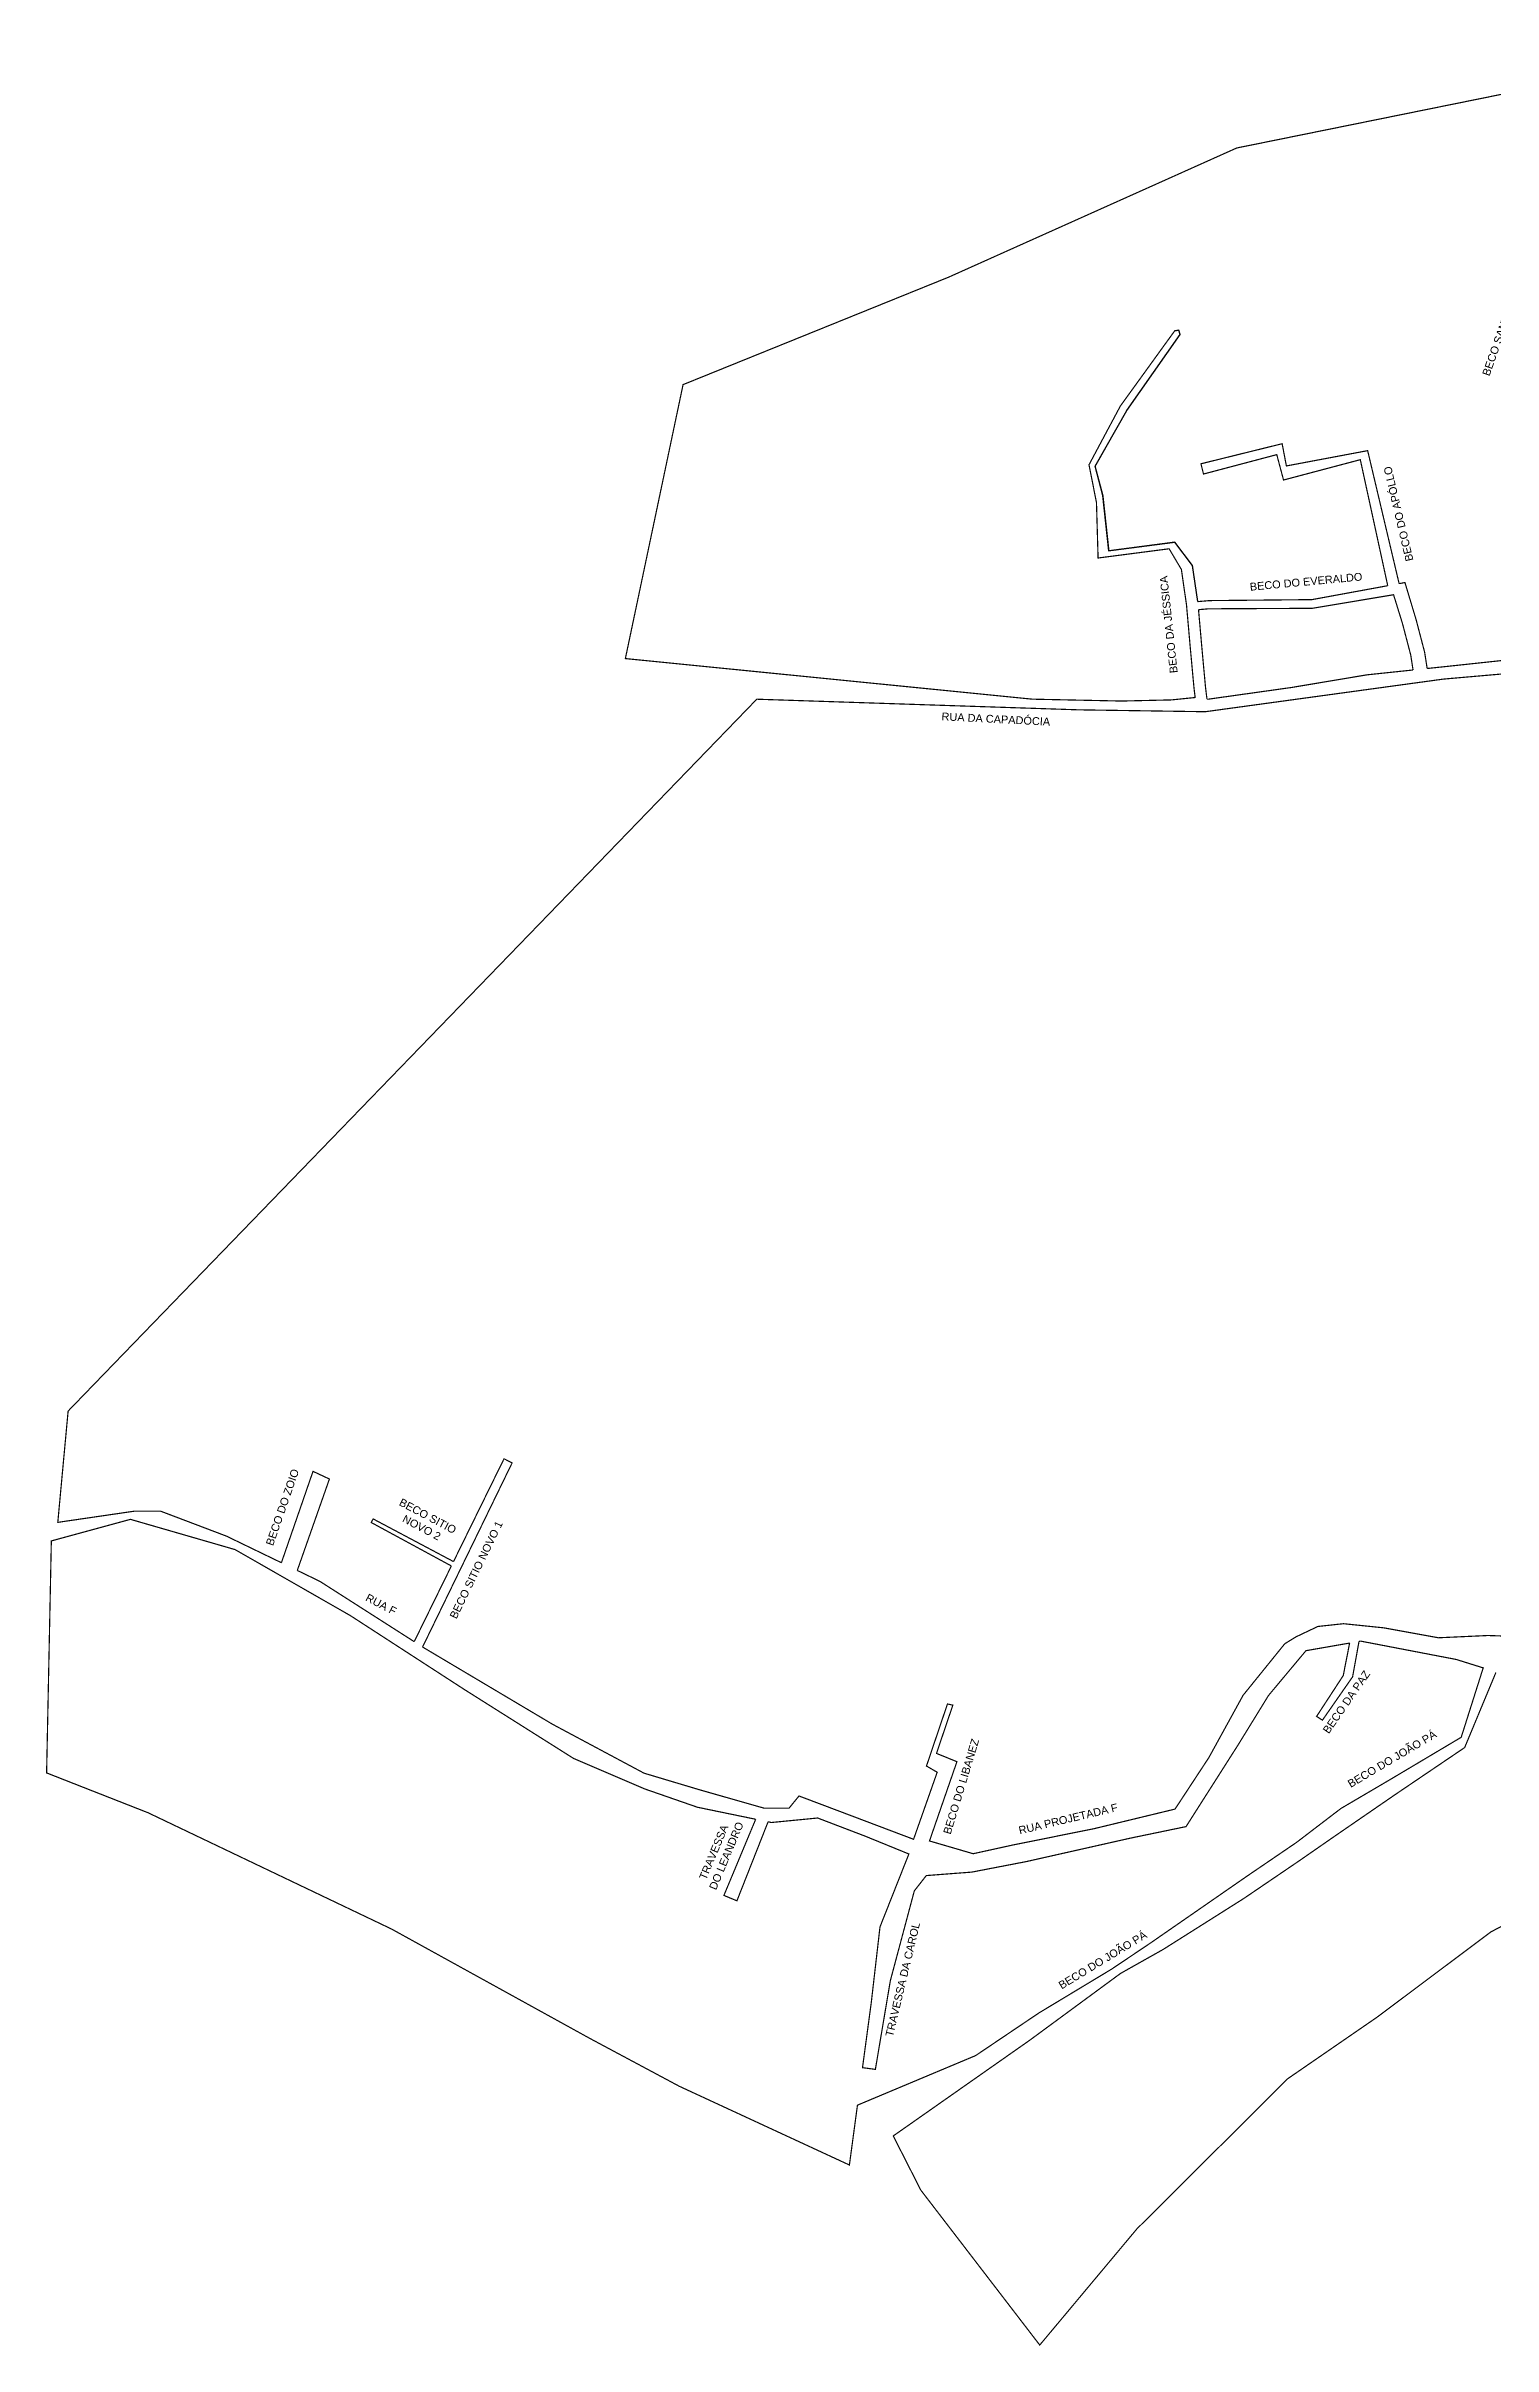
# Model space of a CAD drawing. Header units: metres. Extents: x 357648 to 359215, y 7353379 to 7353978.
# Drawn here: x 357648 to 358017, y 7353390 to 7353978 of the extents above; entities that cross this region are included whole.
import ezdxf
from ezdxf.enums import TextEntityAlignment as Align

# ---------------------------------------------------------------- set-up
doc = ezdxf.new("R2010")
doc.units = ezdxf.units.M
doc.header["$LTSCALE"] = 2.5
doc.layers.add('0-quadras', color=5, linetype='Continuous')
doc.layers.add('A_Alerta', color=2, linetype='Continuous')
doc.layers.add('AVT-LT-VIA-HACH-BLOQUETE OU PISO INTERTRAVADO', color=7, linetype='Continuous', lineweight=0, true_color=0xb3b3b3)
doc.styles.add('CARIMBO', font='arial.ttf', dxfattribs={"height": 2})

msp = doc.modelspace()

# ---------------------------------------------------------------- linework, layer by layer
at = {"layer": '0-quadras'}
msp.add_polyline3d([(357941.92, 7353836.02, 0), (357940.58, 7353845.25, 0), (357936.09, 7353851.19, 0), (357919.24, 7353849, 0), (357917.71, 7353863.15, 0), (357915.72, 7353870.62, 0), (357923.79, 7353884.88, 0), (357937.43, 7353904.34, 0), (357937.09, 7353905.41, 0), (357936.02, 7353905.22, 0)], dxfattribs=at)
at = {"layer": 'AVT-LT-VIA-HACH-BLOQUETE OU PISO INTERTRAVADO', "color": 8, "const_width": 0.3}
for points in [[(357935.18, 7353810.89), (357922.45, 7353810.6), (357899.64, 7353811.08), (357795.64, 7353821.46), (357810.39, 7353891.5), (357878.3, 7353918.99), (357951.89, 7353952), (358078.86, 7353977.74), (358151.89, 7353977.93), (358189.65, 7353973.67), (358189.19, 7353958.36)], [(357941.92, 7353836.02), (357940.58, 7353845.25), (357936.09, 7353851.19), (357919.24, 7353849), (357917.71, 7353863.15), (357915.72, 7353870.62), (357923.79, 7353884.88), (357937.43, 7353904.34), (357937.09, 7353905.41), (357936.02, 7353905.22)], [(357707.73, 7353590.29), (357693.68, 7353597.09), (357676.86, 7353603.47), (357670.15, 7353603.47), (357650.58, 7353600.61), (357653.22, 7353629.06), (357829.23, 7353811.07), (357911.56, 7353808.35), (357943.86, 7353807.87), (358004.71, 7353816.21), (358037.68, 7353819.09)], [(357996.96, 7353818.54), (357985.18, 7353817.3), (357965.92, 7353814.07), (357944.8, 7353811.1), (357944.29, 7353811.09)], [(358038.54, 7353822.3), (358027.99, 7353821.85), (358006.17, 7353819.51), (358000.57, 7353818.92)], [(357707.73, 7353590.29), (357715.81, 7353613.65), (357720, 7353611.69), (357711.79, 7353588.32)], [(357751.72, 7353590.58), (357764.63, 7353616.87), (357766.7, 7353615.82), (357743.81, 7353568.74)], [(357983.15, 7353570.17), (357983.6, 7353570.24), (358008.03, 7353565.55), (358014.89, 7353563.4), (358009.27, 7353545.66), (357991.36, 7353535), (357978.52, 7353527.45), (357967.18, 7353518.78), (357954.39, 7353510.06), (357929.93, 7353493.11), (357919.95, 7353486.4), (357901.36, 7353475.19), (357885.17, 7353464.28), (357879.19, 7353461.77), (357854.96, 7353451.6), (357852.9, 7353436.3), (357809.41, 7353456.44), (357786.61, 7353468.64), (357735.87, 7353496.64), (357673.64, 7353526.37), (357647.72, 7353536.55), (357648.93, 7353595.86), (357669.15, 7353601.38), (357695.88, 7353593.65), (357725.37, 7353576.76), (357754.45, 7353557.9), (357782.39, 7353540.26), (357800.63, 7353532.44), (357814.07, 7353527.77), (357828.95, 7353524.7)], [(357751.72, 7353590.58), (357731.18, 7353601.49), (357730.69, 7353600.57), (357751.17, 7353589.46)], [(357741.67, 7353570.11), (357717.59, 7353585.51), (357711.79, 7353588.32)], [(357741.67, 7353570.11), (357751.17, 7353589.46)], [(358024.85, 7353571.39), (358016.11, 7353571.68), (358003.45, 7353571.1), (357989.49, 7353573.64), (357979.19, 7353574.7), (357972.63, 7353573.99), (357967.03, 7353571.33), (357964.17, 7353569.57), (357953.52, 7353556.39), (357944.78, 7353540.48), (357936.13, 7353527.3), (357915.51, 7353522.31), (357894.46, 7353518.07), (357884.54, 7353515.89), (357873.37, 7353519.15), (357880.38, 7353539.42), (357875.16, 7353541.54), (357879.34, 7353553.88), (357877.96, 7353554.17), (357872.6, 7353538.31), (357875.34, 7353536.72), (357869.3, 7353519.58), (357852.57, 7353525.91), (357840.02, 7353530.65), (357837.48, 7353527.54), (357831.07, 7353527.54), (357814.49, 7353532.27), (357800.42, 7353536.48), (357777.06, 7353548.97), (357743.81, 7353568.74)], [(357980.75, 7353569.75), (357979.12, 7353561.44), (357972.31, 7353551), (357973.8, 7353550.03), (357981.51, 7353561.12), (357983.15, 7353570.17)], [(357832.12, 7353524.05), (357832.97, 7353523.87), (357844.79, 7353525.02), (357856.95, 7353520.37), (357868.1, 7353515.82), (357860.72, 7353497.18), (357858.5, 7353477.91), (357856.25, 7353461.19), (357859.54, 7353460.75), (357863.37, 7353483.45), (357869.49, 7353506.38), (357872.55, 7353510.3), (357884.18, 7353511.19), (357898.08, 7353513.87), (357924.71, 7353519.87), (357938.94, 7353522.82), (357952.27, 7353543.75), (357960.02, 7353556.35), (357969.59, 7353567.8), (357980.75, 7353569.75)], [(358018.14, 7353562.24), (358010.15, 7353543.03), (357992.53, 7353531.1), (357977.41, 7353520.7), (357967.74, 7353513.99), (357953.62, 7353504.39), (357933.1, 7353491.42), (357922.21, 7353485.29), (357899.04, 7353468.24), (357864.11, 7353443.73), (357871.15, 7353429.88), (357901.55, 7353390.27), (357926.35, 7353419.93), (357964.93, 7353458.36), (357987.83, 7353474.14), (358016.89, 7353495.92), (358056.44, 7353516.69)], [(357828.95, 7353524.7), (357820.83, 7353505.23), (357824.15, 7353503.85), (357832.12, 7353524.05)]]:
    msp.add_lwpolyline(points, dxfattribs=at)
for points, elevation in [([(357935.18, 7353810.89), (357941.27, 7353811.5), (357940.97, 7353813.97), (357939.98, 7353824.73), (357939.06, 7353835.17), (357937.75, 7353844.25), (357934.62, 7353849.53), (357916.46, 7353847.17), (357916.05, 7353861.35), (357914.14, 7353871.01), (357922.15, 7353886.02), (357936.02, 7353905.22)], 15.4), ([(357993.4, 7353840.62), (357985.36, 7353874.62), (357964.59, 7353870.71), (357963.5, 7353876.39), (357942.75, 7353871.26), (357943.4, 7353868.64), (357962.13, 7353873.6), (357963.86, 7353867.11), (357983.48, 7353872.31), (357990.49, 7353840.09)], 12.12), ([(357993.4, 7353840.62), (357994.89, 7353840.9), (357997.74, 7353831.41), (357999.92, 7353823.09), (358000.57, 7353818.92)], 12.12), ([(357941.92, 7353836.02), (357944.96, 7353836.28), (357971.12, 7353836.53), (357990.49, 7353840.09)], 12.12), ([(357942.13, 7353833.96), (357944.7, 7353834.18), (357971.22, 7353834.31), (357991.98, 7353837.78), (357994.26, 7353830.41), (357996.37, 7353822.35), (357996.96, 7353818.54)], 12.12), ([(357944.29, 7353811.09), (357943.9, 7353814.28), (357942.92, 7353825), (357942.13, 7353833.96)], 15.4)]:
    msp.add_lwpolyline(points, dxfattribs=dict(at, elevation=elevation))

# ---------------------------------------------------------------- texts
at = {"layer": 'A_Alerta', "color": 0, "style": 'CARIMBO'}
for s, rotation, p in [('BECO SANTA ROSA', 70.76825, (358019.93, 7353906.47)), ('BECO DO APÓLLO', 103.31785, (357993.24, 7353858.46)), ('BECO DA JÉSSICA', 96.07518, (357934.49, 7353830.16)), ('BECO DO EVERALDO', 5.27835, (357969.61, 7353841.12)), ('RUA DA CAPADÓCIA', 357.1306, (357890.33, 7353805.99)), ('RUA F', 332.59238, (357733.21, 7353579.65)), ('BECO DA PAZ', 55.21422, (357979.93, 7353554.69)), ('BECO DO JOÃO PÁ', 30.63694, (357991.6, 7353540.12)), ('BECO DO LIBANEZ', 73.16884, (357881.46, 7353533.09)), ('RUA PROJETADA F', 13.37741, (357908.81, 7353524.81)), ('TRAVESSA DA CAROL', 76.56637, (357866.52, 7353483.75)), ('BECO DO JOÃO PÁ', 31.29271, (357917.64, 7353488.72))]:
    msp.add_text(s, height=2, rotation=rotation, dxfattribs=at).set_placement(p, align=Align.MIDDLE_CENTER)
at = {"layer": 'A_Alerta', "color": 0, "lineweight": 53, "char_height": 2, "attachment_point": 2, "style": 'CARIMBO'}
for s, insert, width, rotation in [('BECO DO ZOIO', (357707.04, 7353604.8), 29.1844, 70.92045), ('BECO SITIO\\PNOVO 2', (357745.61, 7353603.11), 29.1844, 332.03069), ('BECO SITIO NOVO 1', (357756.62, 7353588.92), 29.1844, 64.06724), ('TRAVESSA\\P DO LEANDRO', (357817.29, 7353516.67), 35.8056, 67.3598)]:
    msp.add_mtext(s, dxfattribs=dict(at, insert=insert, width=width, rotation=rotation))

doc.saveas('drawing.dxf')
